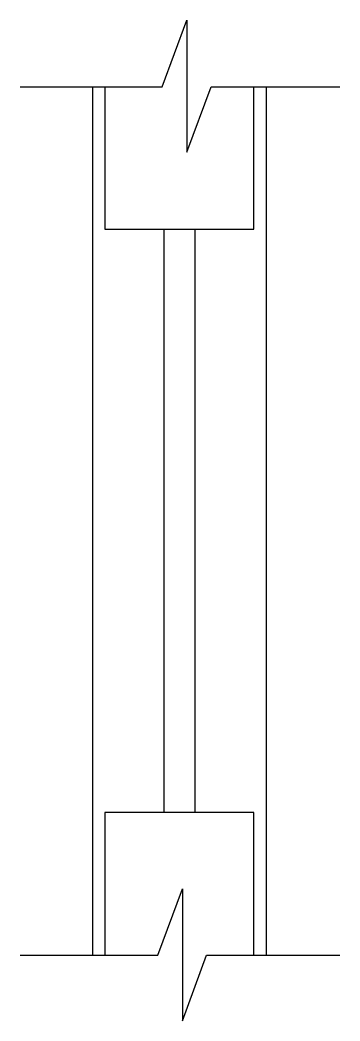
# Model space of a CAD drawing. Header units: metres. Extents: x 13288.4 to 13293.5, y 18621.2 to 18637.4.
import ezdxf

# ---------------------------------------------------------------- set-up
doc = ezdxf.new("R2010")
doc.units = ezdxf.units.M
doc.layers.add('PUB_DIM', color=90, linetype='Continuous')

msp = doc.modelspace()

# ---------------------------------------------------------------- linework, layer by layer
for points in [[(13289.72, 18636.31), (13289.72, 18634.02), (13292.12, 18634.02), (13292.12, 18636.31)], [(13292.12, 18622.31), (13292.12, 18624.61), (13289.72, 18624.61), (13289.72, 18622.31)]]:
    msp.add_lwpolyline(points)
at = {"layer": 'PUB_DIM'}
for p, q in [((13290.64, 18636.31), (13291.04, 18637.39)), ((13291.04, 18637.39), (13291.04, 18635.26)), ((13288.35, 18636.31), (13290.64, 18636.31)), ((13289.52, 18636.31), (13289.52, 18622.31)), ((13291.04, 18635.26), (13291.43, 18636.31)), ((13291.43, 18636.31), (13293.51, 18636.31)), ((13292.32, 18636.31), (13292.32, 18622.31)), ((13290.67, 18634.02), (13290.67, 18624.61)), ((13291.17, 18634.02), (13291.17, 18624.61)), ((13290.57, 18622.31), (13290.97, 18623.38)), ((13290.97, 18623.38), (13290.97, 18621.25)), ((13288.35, 18622.31), (13290.57, 18622.31)), ((13290.97, 18621.25), (13291.36, 18622.31)), ((13291.36, 18622.31), (13293.51, 18622.31))]:
    msp.add_line(p, q, dxfattribs=at)

doc.saveas('drawing.dxf')
